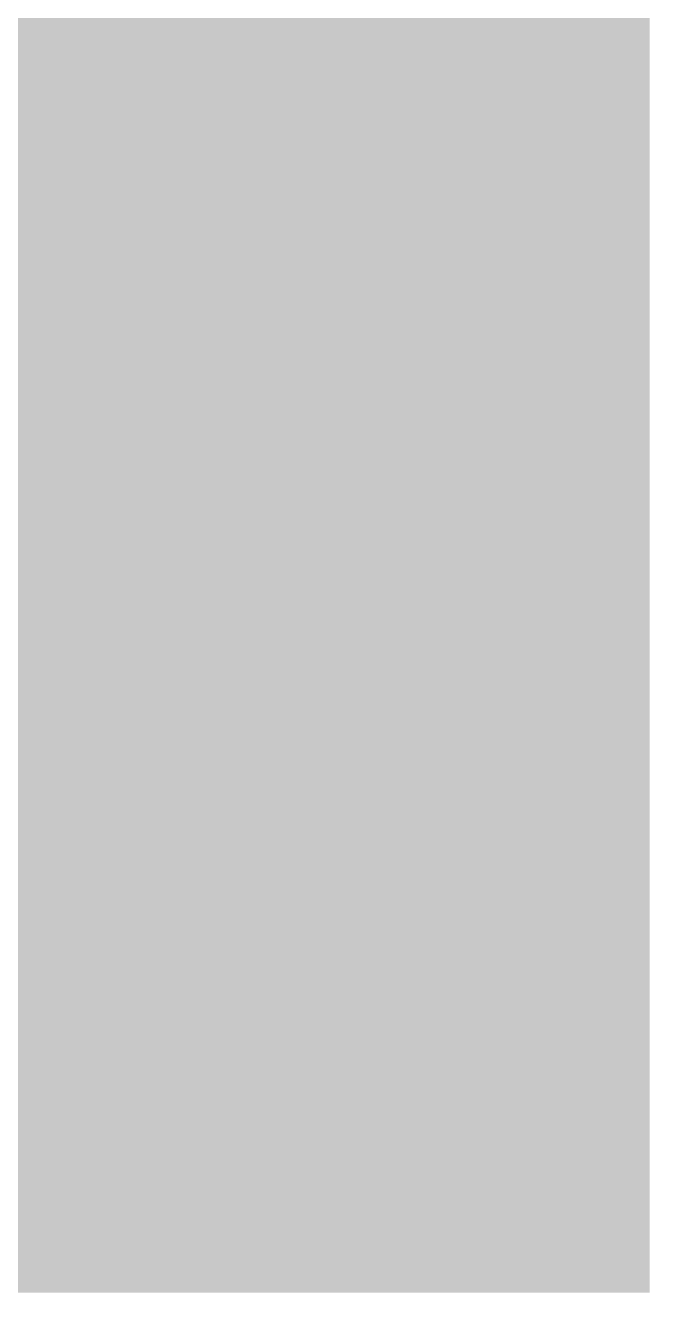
# Model space of a CAD drawing. Extents: x 0 to 100, y 0 to 127.
# Drawn here: x 72.9 to 100, y 0 to 55.1 of the extents above; entities that cross this region are included whole.
import ezdxf

# ---------------------------------------------------------------- set-up
doc = ezdxf.new("R2010")
doc.units = 0

msp = doc.modelspace()

# ---------------------------------------------------------------- linework, layer by layer
at = {"layer": '', "color": 0}
for points in [[(97.222222, 41.831774), (98.611111, 41.831774), (97.222222, 71.114016), (98.611111, 71.114016)], [(90.277778, 52.986914), (91.666667, 52.986914), (90.277778, 68.325231), (91.666667, 68.325231)], [(76.388889, 39.042989), (77.777778, 39.042989), (76.388889, 62.747661), (77.777778, 62.747661)], [(75, 36.254204), (76.388889, 36.254204), (75, 59.958876), (76.388889, 59.958876)], [(77.777778, 48.803737), (80.555556, 48.803737), (77.777778, 59.958876), (80.555556, 59.958876)], [(73.611111, 51.592521), (75, 51.592521), (73.611111, 57.170091), (75, 57.170091)], [(86.111111, 50.198129), (87.5, 50.198129), (86.111111, 57.170091), (87.5, 57.170091)], [(88.888889, 50.198129), (90.277778, 50.198129), (88.888889, 57.170091), (90.277778, 57.170091)], [(91.666667, 44.620559), (93.055556, 44.620559), (91.666667, 57.170091), (93.055556, 57.170091)], [(98.611111, 43.226167), (100, 43.226167), (98.611111, 57.170091), (100, 57.170091)], [(72.222222, 52.986914), (73.611111, 52.986914), (72.222222, 55.775699), (73.611111, 55.775699)], [(80.555556, 51.592521), (81.944444, 51.592521), (80.555556, 55.775699), (81.944444, 55.775699)], [(81.944444, 50.198129), (83.333333, 50.198129), (81.944444, 55.775699), (83.333333, 55.775699)], [(83.333333, 51.592521), (84.722222, 51.592521), (83.333333, 55.775699), (84.722222, 55.775699)], [(84.722222, 52.986914), (86.111111, 52.986914), (84.722222, 55.775699), (86.111111, 55.775699)], [(87.5, 54.381306), (88.888889, 54.381306), (87.5, 55.775699), (88.888889, 55.775699)], [(93.055556, 54.381306), (94.444444, 54.381306), (93.055556, 55.775699), (94.444444, 55.775699)], [(94.444444, 43.226167), (95.833333, 43.226167), (94.444444, 55.775699), (95.833333, 55.775699)], [(95.833333, 54.381306), (97.222222, 54.381306), (95.833333, 55.775699), (97.222222, 55.775699)], [(87.5, 52.986914), (88.888889, 52.986914), (87.5, 54.381306), (88.888889, 54.381306)], [(93.055556, 51.592521), (94.444444, 51.592521), (93.055556, 54.381306), (94.444444, 54.381306)], [(95.833333, 50.198129), (97.222222, 50.198129), (95.833333, 54.381306), (97.222222, 54.381306)], [(72.222222, 32.071027), (73.611111, 32.071027), (72.222222, 52.986914), (73.611111, 52.986914)], [(84.722222, 51.592521), (86.111111, 51.592521), (84.722222, 52.986914), (86.111111, 52.986914)], [(87.5, 51.592521), (88.888889, 51.592521), (87.5, 52.986914), (88.888889, 52.986914)], [(90.277778, 51.592521), (91.666667, 51.592521), (90.277778, 52.986914), (91.666667, 52.986914)], [(73.611111, 50.198129), (75, 50.198129), (73.611111, 51.592521), (75, 51.592521)], [(80.555556, 47.409344), (81.944444, 47.409344), (80.555556, 51.592521), (81.944444, 51.592521)], [(83.333333, 32.071027), (84.722222, 32.071027), (83.333333, 51.592521), (84.722222, 51.592521)], [(84.722222, 50.198129), (86.111111, 50.198129), (84.722222, 51.592521), (86.111111, 51.592521)], [(87.5, 48.803737), (88.888889, 48.803737), (87.5, 51.592521), (88.888889, 51.592521)], [(90.277778, 50.198129), (91.666667, 50.198129), (90.277778, 51.592521), (91.666667, 51.592521)], [(93.055556, 50.198129), (94.444444, 50.198129), (93.055556, 51.592521), (94.444444, 51.592521)], [(73.611111, 47.409344), (75, 47.409344), (73.611111, 50.198129), (75, 50.198129)], [(81.944444, 41.831774), (83.333333, 41.831774), (81.944444, 50.198129), (83.333333, 50.198129)], [(84.722222, 37.648597), (86.111111, 37.648597), (84.722222, 50.198129), (86.111111, 50.198129)], [(86.111111, 48.803737), (87.5, 48.803737), (86.111111, 50.198129), (87.5, 50.198129)], [(88.888889, 48.803737), (90.277778, 48.803737), (88.888889, 50.198129), (90.277778, 50.198129)], [(90.277778, 48.803737), (91.666667, 48.803737), (90.277778, 50.198129), (91.666667, 50.198129)], [(93.055556, 46.014952), (94.444444, 46.014952), (93.055556, 50.198129), (94.444444, 50.198129)], [(95.833333, 48.803737), (97.222222, 48.803737), (95.833333, 50.198129), (97.222222, 50.198129)], [(77.777778, 47.409344), (79.166667, 47.409344), (77.777778, 48.803737), (79.166667, 48.803737)], [(79.166667, 47.409344), (80.555556, 47.409344), (79.166667, 48.803737), (80.555556, 48.803737)], [(86.111111, 46.014952), (87.5, 46.014952), (86.111111, 48.803737), (87.5, 48.803737)], [(87.5, 47.409344), (88.888889, 47.409344), (87.5, 48.803737), (88.888889, 48.803737)], [(88.888889, 46.014952), (91.666667, 46.014952), (88.888889, 48.803737), (91.666667, 48.803737)], [(95.833333, 41.831774), (97.222222, 41.831774), (95.833333, 48.803737), (97.222222, 48.803737)], [(73.611111, 46.014952), (75, 46.014952), (73.611111, 47.409344), (75, 47.409344)], [(77.777778, 44.620559), (79.166667, 44.620559), (77.777778, 47.409344), (79.166667, 47.409344)], [(79.166667, 46.014952), (80.555556, 46.014952), (79.166667, 47.409344), (80.555556, 47.409344)], [(80.555556, 39.042989), (81.944444, 39.042989), (80.555556, 47.409344), (81.944444, 47.409344)], [(87.5, 33.465419), (88.888889, 33.465419), (87.5, 47.409344), (88.888889, 47.409344)], [(73.611111, 41.831774), (75, 41.831774), (73.611111, 46.014952), (75, 46.014952)], [(79.166667, 44.620559), (80.555556, 44.620559), (79.166667, 46.014952), (80.555556, 46.014952)], [(86.111111, 44.620559), (87.5, 44.620559), (86.111111, 46.014952), (87.5, 46.014952)], [(88.888889, 40.437382), (90.277778, 40.437382), (88.888889, 46.014952), (90.277778, 46.014952)], [(90.277778, 44.620559), (91.666667, 44.620559), (90.277778, 46.014952), (91.666667, 46.014952)], [(93.055556, 44.620559), (94.444444, 44.620559), (93.055556, 46.014952), (94.444444, 46.014952)], [(77.777778, 43.226167), (80.555556, 43.226167), (77.777778, 44.620559), (80.555556, 44.620559)], [(86.111111, 29.282242), (87.5, 29.282242), (86.111111, 44.620559), (87.5, 44.620559)], [(90.277778, 41.831774), (93.055556, 41.831774), (90.277778, 44.620559), (93.055556, 44.620559)], [(93.055556, 43.226167), (94.444444, 43.226167), (93.055556, 44.620559), (94.444444, 44.620559)], [(77.777778, 40.437382), (79.166667, 40.437382), (77.777778, 43.226167), (79.166667, 43.226167)], [(79.166667, 41.831774), (80.555556, 41.831774), (79.166667, 43.226167), (80.555556, 43.226167)], [(93.055556, 41.831774), (94.444444, 41.831774), (93.055556, 43.226167), (94.444444, 43.226167)], [(94.444444, 36.254204), (95.833333, 36.254204), (94.444444, 43.226167), (95.833333, 43.226167)], [(98.611111, 41.831774), (100, 41.831774), (98.611111, 43.226167), (100, 43.226167)], [(73.611111, 40.437382), (75, 40.437382), (73.611111, 41.831774), (75, 41.831774)], [(79.166667, 40.437382), (80.555556, 40.437382), (79.166667, 41.831774), (80.555556, 41.831774)], [(81.944444, 40.437382), (83.333333, 40.437382), (81.944444, 41.831774), (83.333333, 41.831774)], [(90.277778, 36.254204), (91.666667, 36.254204), (90.277778, 41.831774), (91.666667, 41.831774)], [(91.666667, 40.437382), (93.055556, 40.437382), (91.666667, 41.831774), (93.055556, 41.831774)], [(93.055556, 39.042989), (94.444444, 39.042989), (93.055556, 41.831774), (94.444444, 41.831774)], [(95.833333, 30.676634), (98.611111, 30.676634), (95.833333, 41.831774), (98.611111, 41.831774)], [(98.611111, 40.437382), (100, 40.437382), (98.611111, 41.831774), (100, 41.831774)], [(73.611111, 33.465419), (75, 33.465419), (73.611111, 40.437382), (75, 40.437382)], [(77.777778, 39.042989), (80.555556, 39.042989), (77.777778, 40.437382), (80.555556, 40.437382)], [(81.944444, 37.648597), (83.333333, 37.648597), (81.944444, 40.437382), (83.333333, 40.437382)], [(88.888889, 39.042989), (90.277778, 39.042989), (88.888889, 40.437382), (90.277778, 40.437382)], [(91.666667, 30.676634), (93.055556, 30.676634), (91.666667, 40.437382), (93.055556, 40.437382)], [(98.611111, 30.676634), (100, 30.676634), (98.611111, 40.437382), (100, 40.437382)], [(76.388889, 36.254204), (79.166667, 36.254204), (76.388889, 39.042989), (79.166667, 39.042989)], [(79.166667, 36.254204), (80.555556, 36.254204), (79.166667, 39.042989), (80.555556, 39.042989)], [(80.555556, 37.648597), (81.944444, 37.648597), (80.555556, 39.042989), (81.944444, 39.042989)], [(88.888889, 36.254204), (90.277778, 36.254204), (88.888889, 39.042989), (90.277778, 39.042989)], [(93.055556, 37.648597), (94.444444, 37.648597), (93.055556, 39.042989), (94.444444, 39.042989)], [(80.555556, 34.859812), (81.944444, 34.859812), (80.555556, 37.648597), (81.944444, 37.648597)], [(81.944444, 36.254204), (83.333333, 36.254204), (81.944444, 37.648597), (83.333333, 37.648597)], [(84.722222, 36.254204), (86.111111, 36.254204), (84.722222, 37.648597), (86.111111, 37.648597)], [(93.055556, 30.676634), (94.444444, 30.676634), (93.055556, 37.648597), (94.444444, 37.648597)], [(75, 34.859812), (76.388889, 34.859812), (75, 36.254204), (76.388889, 36.254204)], [(76.388889, 33.465419), (77.777778, 33.465419), (76.388889, 36.254204), (77.777778, 36.254204)], [(77.777778, 34.859812), (80.555556, 34.859812), (77.777778, 36.254204), (80.555556, 36.254204)], [(81.944444, 32.071027), (83.333333, 32.071027), (81.944444, 36.254204), (83.333333, 36.254204)], [(84.722222, 32.071027), (86.111111, 32.071027), (84.722222, 36.254204), (86.111111, 36.254204)], [(88.888889, 34.859812), (90.277778, 34.859812), (88.888889, 36.254204), (90.277778, 36.254204)], [(90.277778, 34.859812), (91.666667, 34.859812), (90.277778, 36.254204), (91.666667, 36.254204)], [(94.444444, 34.859812), (95.833333, 34.859812), (94.444444, 36.254204), (95.833333, 36.254204)], [(75, 33.465419), (76.388889, 33.465419), (75, 34.859812), (76.388889, 34.859812)], [(77.777778, 32.071027), (79.166667, 32.071027), (77.777778, 34.859812), (79.166667, 34.859812)], [(79.166667, 29.282242), (80.555556, 29.282242), (79.166667, 34.859812), (80.555556, 34.859812)], [(80.555556, 33.465419), (81.944444, 33.465419), (80.555556, 34.859812), (81.944444, 34.859812)], [(88.888889, 33.465419), (90.277778, 33.465419), (88.888889, 34.859812), (90.277778, 34.859812)], [(90.277778, 32.071027), (91.666667, 32.071027), (90.277778, 34.859812), (91.666667, 34.859812)], [(94.444444, 33.465419), (95.833333, 33.465419), (94.444444, 34.859812), (95.833333, 34.859812)], [(73.611111, 30.676634), (75, 30.676634), (73.611111, 33.465419), (75, 33.465419)], [(75, 32.071027), (76.388889, 32.071027), (75, 33.465419), (76.388889, 33.465419)], [(76.388889, 32.071027), (77.777778, 32.071027), (76.388889, 33.465419), (77.777778, 33.465419)], [(80.555556, 30.676634), (81.944444, 30.676634), (80.555556, 33.465419), (81.944444, 33.465419)], [(87.5, 32.071027), (90.277778, 32.071027), (87.5, 33.465419), (90.277778, 33.465419)], [(94.444444, 32.071027), (95.833333, 32.071027), (94.444444, 33.465419), (95.833333, 33.465419)], [(72.222222, 30.676634), (73.611111, 30.676634), (72.222222, 32.071027), (73.611111, 32.071027)], [(75, 27.887849), (76.388889, 27.887849), (75, 32.071027), (76.388889, 32.071027)], [(76.388889, 30.676634), (79.166667, 30.676634), (76.388889, 32.071027), (79.166667, 32.071027)], [(81.944444, 30.676634), (83.333333, 30.676634), (81.944444, 32.071027), (83.333333, 32.071027)], [(83.333333, 30.676634), (86.111111, 30.676634), (83.333333, 32.071027), (86.111111, 32.071027)], [(87.5, 30.676634), (91.666667, 30.676634), (87.5, 32.071027), (91.666667, 32.071027)], [(94.444444, 27.887849), (95.833333, 27.887849), (94.444444, 32.071027), (95.833333, 32.071027)], [(69.444444, 27.887849), (75, 27.887849), (69.444444, 30.676634), (75, 30.676634)], [(76.388889, 29.282242), (77.777778, 29.282242), (76.388889, 30.676634), (77.777778, 30.676634)], [(77.777778, 27.887849), (79.166667, 27.887849), (77.777778, 30.676634), (79.166667, 30.676634)], [(80.555556, 29.282242), (81.944444, 29.282242), (80.555556, 30.676634), (81.944444, 30.676634)], [(81.944444, 29.282242), (84.722222, 29.282242), (81.944444, 30.676634), (84.722222, 30.676634)], [(84.722222, 29.282242), (86.111111, 29.282242), (84.722222, 30.676634), (86.111111, 30.676634)], [(87.5, 29.282242), (88.888889, 29.282242), (87.5, 30.676634), (88.888889, 30.676634)], [(88.888889, 29.282242), (91.666667, 29.282242), (88.888889, 30.676634), (91.666667, 30.676634)], [(91.666667, 29.282242), (93.055556, 29.282242), (91.666667, 30.676634), (93.055556, 30.676634)], [(93.055556, 29.282242), (94.444444, 29.282242), (93.055556, 30.676634), (94.444444, 30.676634)], [(95.833333, 29.282242), (97.222222, 29.282242), (95.833333, 30.676634), (97.222222, 30.676634)], [(97.222222, 25.099065), (98.611111, 25.099065), (97.222222, 30.676634), (98.611111, 30.676634)], [(98.611111, 29.282242), (100, 29.282242), (98.611111, 30.676634), (100, 30.676634)], [(76.388889, 27.887849), (77.777778, 27.887849), (76.388889, 29.282242), (77.777778, 29.282242)], [(79.166667, 27.887849), (80.555556, 27.887849), (79.166667, 29.282242), (80.555556, 29.282242)], [(80.555556, 26.493457), (83.333333, 26.493457), (80.555556, 29.282242), (83.333333, 29.282242)], [(83.333333, 27.887849), (84.722222, 27.887849), (83.333333, 29.282242), (84.722222, 29.282242)], [(84.722222, 27.887849), (86.111111, 27.887849), (84.722222, 29.282242), (86.111111, 29.282242)], [(86.111111, 26.493457), (90.277778, 26.493457), (86.111111, 29.282242), (90.277778, 29.282242)], [(90.277778, 27.887849), (93.055556, 27.887849), (90.277778, 29.282242), (93.055556, 29.282242)], [(93.055556, 27.887849), (94.444444, 27.887849), (93.055556, 29.282242), (94.444444, 29.282242)], [(95.833333, 25.099065), (97.222222, 25.099065), (95.833333, 29.282242), (97.222222, 29.282242)], [(98.611111, 20.915887), (100, 20.915887), (98.611111, 29.282242), (100, 29.282242)], [(70.833333, 26.493457), (73.611111, 26.493457), (70.833333, 27.887849), (73.611111, 27.887849)], [(73.611111, 25.099065), (79.166667, 25.099065), (73.611111, 27.887849), (79.166667, 27.887849)], [(79.166667, 26.493457), (80.555556, 26.493457), (79.166667, 27.887849), (80.555556, 27.887849)], [(83.333333, 26.493457), (84.722222, 26.493457), (83.333333, 27.887849), (84.722222, 27.887849)], [(84.722222, 26.493457), (86.111111, 26.493457), (84.722222, 27.887849), (86.111111, 27.887849)], [(90.277778, 26.493457), (91.666667, 26.493457), (90.277778, 27.887849), (91.666667, 27.887849)], [(91.666667, 26.493457), (93.055556, 26.493457), (91.666667, 27.887849), (93.055556, 27.887849)], [(93.055556, 26.493457), (94.444444, 26.493457), (93.055556, 27.887849), (94.444444, 27.887849)], [(94.444444, 26.493457), (95.833333, 26.493457), (94.444444, 27.887849), (95.833333, 27.887849)], [(68.055556, 23.704672), (73.611111, 23.704672), (68.055556, 26.493457), (73.611111, 26.493457)], [(79.166667, 25.099065), (81.944444, 25.099065), (79.166667, 26.493457), (81.944444, 26.493457)], [(81.944444, 20.915887), (83.333333, 20.915887), (81.944444, 26.493457), (83.333333, 26.493457)], [(83.333333, 25.099065), (86.111111, 25.099065), (83.333333, 26.493457), (86.111111, 26.493457)], [(86.111111, 25.099065), (87.5, 25.099065), (86.111111, 26.493457), (87.5, 26.493457)], [(87.5, 25.099065), (90.277778, 25.099065), (87.5, 26.493457), (90.277778, 26.493457)], [(90.277778, 25.099065), (91.666667, 25.099065), (90.277778, 26.493457), (91.666667, 26.493457)], [(91.666667, 25.099065), (93.055556, 25.099065), (91.666667, 26.493457), (93.055556, 26.493457)], [(93.055556, 25.099065), (94.444444, 25.099065), (93.055556, 26.493457), (94.444444, 26.493457)], [(94.444444, 20.915887), (95.833333, 20.915887), (94.444444, 26.493457), (95.833333, 26.493457)], [(73.611111, 16.73271), (76.388889, 16.73271), (73.611111, 25.099065), (76.388889, 25.099065)], [(76.388889, 23.704672), (77.777778, 23.704672), (76.388889, 25.099065), (77.777778, 25.099065)], [(77.777778, 23.704672), (80.555556, 23.704672), (77.777778, 25.099065), (80.555556, 25.099065)], [(80.555556, 23.704672), (81.944444, 23.704672), (80.555556, 25.099065), (81.944444, 25.099065)], [(83.333333, 23.704672), (86.111111, 23.704672), (83.333333, 25.099065), (86.111111, 25.099065)], [(86.111111, 20.915887), (87.5, 20.915887), (86.111111, 25.099065), (87.5, 25.099065)], [(87.5, 22.31028), (88.888889, 22.31028), (87.5, 25.099065), (88.888889, 25.099065)], [(88.888889, 23.704672), (94.444444, 23.704672), (88.888889, 25.099065), (94.444444, 25.099065)], [(95.833333, 23.704672), (98.611111, 23.704672), (95.833333, 25.099065), (98.611111, 25.099065)], [(70.833333, 20.915887), (73.611111, 20.915887), (70.833333, 23.704672), (73.611111, 23.704672)], [(76.388889, 20.915887), (79.166667, 20.915887), (76.388889, 23.704672), (79.166667, 23.704672)], [(79.166667, 19.521495), (80.555556, 19.521495), (79.166667, 23.704672), (80.555556, 23.704672)], [(80.555556, 20.915887), (81.944444, 20.915887), (80.555556, 23.704672), (81.944444, 23.704672)], [(83.333333, 22.31028), (84.722222, 22.31028), (83.333333, 23.704672), (84.722222, 23.704672)], [(84.722222, 18.127102), (86.111111, 18.127102), (84.722222, 23.704672), (86.111111, 23.704672)], [(88.888889, 22.31028), (93.055556, 22.31028), (88.888889, 23.704672), (93.055556, 23.704672)], [(93.055556, 20.915887), (94.444444, 20.915887), (93.055556, 23.704672), (94.444444, 23.704672)], [(95.833333, 22.31028), (98.611111, 22.31028), (95.833333, 23.704672), (98.611111, 23.704672)], [(83.333333, 20.915887), (84.722222, 20.915887), (83.333333, 22.31028), (84.722222, 22.31028)], [(87.5, 19.521495), (88.888889, 19.521495), (87.5, 22.31028), (88.888889, 22.31028)], [(88.888889, 20.915887), (90.277778, 20.915887), (88.888889, 22.31028), (90.277778, 22.31028)], [(90.277778, 20.915887), (91.666667, 20.915887), (90.277778, 22.31028), (91.666667, 22.31028)], [(91.666667, 16.73271), (93.055556, 16.73271), (91.666667, 22.31028), (93.055556, 22.31028)], [(95.833333, 18.127102), (97.222222, 18.127102), (95.833333, 22.31028), (97.222222, 22.31028)], [(97.222222, 20.915887), (98.611111, 20.915887), (97.222222, 22.31028), (98.611111, 22.31028)], [(72.222222, 16.73271), (73.611111, 16.73271), (72.222222, 20.915887), (73.611111, 20.915887)], [(76.388889, 19.521495), (77.777778, 19.521495), (76.388889, 20.915887), (77.777778, 20.915887)], [(77.777778, 18.127102), (79.166667, 18.127102), (77.777778, 20.915887), (79.166667, 20.915887)], [(80.555556, 18.127102), (84.722222, 18.127102), (80.555556, 20.915887), (84.722222, 20.915887)], [(86.111111, 19.521495), (87.5, 19.521495), (86.111111, 20.915887), (87.5, 20.915887)], [(88.888889, 19.521495), (90.277778, 19.521495), (88.888889, 20.915887), (90.277778, 20.915887)], [(90.277778, 16.73271), (91.666667, 16.73271), (90.277778, 20.915887), (91.666667, 20.915887)], [(93.055556, 15.338317), (94.444444, 15.338317), (93.055556, 20.915887), (94.444444, 20.915887)], [(94.444444, 16.73271), (95.833333, 16.73271), (94.444444, 20.915887), (95.833333, 20.915887)], [(97.222222, 19.521495), (98.611111, 19.521495), (97.222222, 20.915887), (98.611111, 20.915887)], [(98.611111, 19.521495), (100, 19.521495), (98.611111, 20.915887), (100, 20.915887)], [(76.388889, 18.127102), (77.777778, 18.127102), (76.388889, 19.521495), (77.777778, 19.521495)], [(79.166667, 18.127102), (80.555556, 18.127102), (79.166667, 19.521495), (80.555556, 19.521495)], [(86.111111, 18.127102), (88.888889, 18.127102), (86.111111, 19.521495), (88.888889, 19.521495)], [(88.888889, 16.73271), (90.277778, 16.73271), (88.888889, 19.521495), (90.277778, 19.521495)], [(97.222222, 18.127102), (98.611111, 18.127102), (97.222222, 19.521495), (98.611111, 19.521495)], [(98.611111, 18.127102), (100, 18.127102), (98.611111, 19.521495), (100, 19.521495)], [(76.388889, 15.338317), (77.777778, 15.338317), (76.388889, 18.127102), (77.777778, 18.127102)], [(77.777778, 16.73271), (79.166667, 16.73271), (77.777778, 18.127102), (79.166667, 18.127102)], [(79.166667, 16.73271), (81.944444, 16.73271), (79.166667, 18.127102), (81.944444, 18.127102)], [(81.944444, 16.73271), (83.333333, 16.73271), (81.944444, 18.127102), (83.333333, 18.127102)], [(83.333333, 16.73271), (84.722222, 16.73271), (83.333333, 18.127102), (84.722222, 18.127102)], [(84.722222, 15.338317), (86.111111, 15.338317), (84.722222, 18.127102), (86.111111, 18.127102)], [(86.111111, 16.73271), (87.5, 16.73271), (86.111111, 18.127102), (87.5, 18.127102)], [(87.5, 16.73271), (88.888889, 16.73271), (87.5, 18.127102), (88.888889, 18.127102)], [(95.833333, 16.73271), (100, 16.73271), (95.833333, 18.127102), (100, 18.127102)], [(72.222222, 15.338317), (73.611111, 15.338317), (72.222222, 16.73271), (73.611111, 16.73271)], [(73.611111, 9.760747), (75, 9.760747), (73.611111, 16.73271), (75, 16.73271)], [(75, 15.338317), (76.388889, 15.338317), (75, 16.73271), (76.388889, 16.73271)], [(77.777778, 15.338317), (80.555556, 15.338317), (77.777778, 16.73271), (80.555556, 16.73271)], [(80.555556, 13.943925), (81.944444, 13.943925), (80.555556, 16.73271), (81.944444, 16.73271)], [(81.944444, 15.338317), (83.333333, 15.338317), (81.944444, 16.73271), (83.333333, 16.73271)], [(83.333333, 15.338317), (84.722222, 15.338317), (83.333333, 16.73271), (84.722222, 16.73271)], [(86.111111, 12.549532), (87.5, 12.549532), (86.111111, 16.73271), (87.5, 16.73271)], [(87.5, 15.338317), (88.888889, 15.338317), (87.5, 16.73271), (88.888889, 16.73271)], [(88.888889, 15.338317), (90.277778, 15.338317), (88.888889, 16.73271), (90.277778, 16.73271)], [(90.277778, 13.943925), (91.666667, 13.943925), (90.277778, 16.73271), (91.666667, 16.73271)], [(91.666667, 15.338317), (93.055556, 15.338317), (91.666667, 16.73271), (93.055556, 16.73271)], [(94.444444, 15.338317), (97.222222, 15.338317), (94.444444, 16.73271), (97.222222, 16.73271)], [(97.222222, 13.943925), (98.611111, 13.943925), (97.222222, 16.73271), (98.611111, 16.73271)], [(98.611111, 15.338317), (100, 15.338317), (98.611111, 16.73271), (100, 16.73271)], [(72.222222, 11.15514), (73.611111, 11.15514), (72.222222, 15.338317), (73.611111, 15.338317)], [(75, 13.943925), (77.777778, 13.943925), (75, 15.338317), (77.777778, 15.338317)], [(77.777778, 13.943925), (80.555556, 13.943925), (77.777778, 15.338317), (80.555556, 15.338317)], [(81.944444, 13.943925), (84.722222, 13.943925), (81.944444, 15.338317), (84.722222, 15.338317)], [(84.722222, 12.549532), (86.111111, 12.549532), (84.722222, 15.338317), (86.111111, 15.338317)], [(87.5, 12.549532), (88.888889, 12.549532), (87.5, 15.338317), (88.888889, 15.338317)], [(88.888889, 11.15514), (90.277778, 11.15514), (88.888889, 15.338317), (90.277778, 15.338317)], [(91.666667, 13.943925), (94.444444, 13.943925), (91.666667, 15.338317), (94.444444, 15.338317)], [(94.444444, 12.549532), (95.833333, 12.549532), (94.444444, 15.338317), (95.833333, 15.338317)], [(95.833333, 13.943925), (97.222222, 13.943925), (95.833333, 15.338317), (97.222222, 15.338317)], [(98.611111, 12.549532), (100, 12.549532), (98.611111, 15.338317), (100, 15.338317)], [(75, 12.549532), (77.777778, 12.549532), (75, 13.943925), (77.777778, 13.943925)], [(77.777778, 11.15514), (79.166667, 11.15514), (77.777778, 13.943925), (79.166667, 13.943925)], [(79.166667, 11.15514), (80.555556, 11.15514), (79.166667, 13.943925), (80.555556, 13.943925)], [(80.555556, 9.760747), (81.944444, 9.760747), (80.555556, 13.943925), (81.944444, 13.943925)], [(81.944444, 12.549532), (83.333333, 12.549532), (81.944444, 13.943925), (83.333333, 13.943925)], [(83.333333, 12.549532), (84.722222, 12.549532), (83.333333, 13.943925), (84.722222, 13.943925)], [(90.277778, 12.549532), (91.666667, 12.549532), (90.277778, 13.943925), (91.666667, 13.943925)], [(91.666667, 12.549532), (93.055556, 12.549532), (91.666667, 13.943925), (93.055556, 13.943925)], [(93.055556, 11.15514), (94.444444, 11.15514), (93.055556, 13.943925), (94.444444, 13.943925)], [(95.833333, 12.549532), (98.611111, 12.549532), (95.833333, 13.943925), (98.611111, 13.943925)], [(75, 9.760747), (76.388889, 9.760747), (75, 12.549532), (76.388889, 12.549532)], [(76.388889, 8.366355), (77.777778, 8.366355), (76.388889, 12.549532), (77.777778, 12.549532)], [(81.944444, 9.760747), (83.333333, 9.760747), (81.944444, 12.549532), (83.333333, 12.549532)], [(83.333333, 11.15514), (84.722222, 11.15514), (83.333333, 12.549532), (84.722222, 12.549532)], [(84.722222, 11.15514), (86.111111, 11.15514), (84.722222, 12.549532), (86.111111, 12.549532)], [(86.111111, 11.15514), (87.5, 11.15514), (86.111111, 12.549532), (87.5, 12.549532)], [(87.5, 11.15514), (88.888889, 11.15514), (87.5, 12.549532), (88.888889, 12.549532)], [(90.277778, 11.15514), (91.666667, 11.15514), (90.277778, 12.549532), (91.666667, 12.549532)], [(91.666667, 11.15514), (93.055556, 11.15514), (91.666667, 12.549532), (93.055556, 12.549532)], [(94.444444, 11.15514), (95.833333, 11.15514), (94.444444, 12.549532), (95.833333, 12.549532)], [(95.833333, 9.760747), (97.222222, 9.760747), (95.833333, 12.549532), (97.222222, 12.549532)], [(97.222222, 9.760747), (100, 9.760747), (97.222222, 12.549532), (100, 12.549532)], [(72.222222, 9.760747), (73.611111, 9.760747), (72.222222, 11.15514), (73.611111, 11.15514)], [(77.777778, 9.760747), (79.166667, 9.760747), (77.777778, 11.15514), (79.166667, 11.15514)], [(79.166667, 8.366355), (80.555556, 8.366355), (79.166667, 11.15514), (80.555556, 11.15514)], [(83.333333, 9.760747), (84.722222, 9.760747), (83.333333, 11.15514), (84.722222, 11.15514)], [(84.722222, 9.760747), (86.111111, 9.760747), (84.722222, 11.15514), (86.111111, 11.15514)], [(86.111111, 9.760747), (87.5, 9.760747), (86.111111, 11.15514), (87.5, 11.15514)], [(87.5, 8.366355), (88.888889, 8.366355), (87.5, 11.15514), (88.888889, 11.15514)], [(88.888889, 9.760747), (90.277778, 9.760747), (88.888889, 11.15514), (90.277778, 11.15514)], [(90.277778, 8.366355), (93.055556, 8.366355), (90.277778, 11.15514), (93.055556, 11.15514)], [(93.055556, 9.760747), (94.444444, 9.760747), (93.055556, 11.15514), (94.444444, 11.15514)], [(94.444444, 9.760747), (95.833333, 9.760747), (94.444444, 11.15514), (95.833333, 11.15514)], [(72.222222, 8.366355), (73.611111, 8.366355), (72.222222, 9.760747), (73.611111, 9.760747)], [(73.611111, 8.366355), (76.388889, 8.366355), (73.611111, 9.760747), (76.388889, 9.760747)], [(77.777778, 5.57757), (79.166667, 5.57757), (77.777778, 9.760747), (79.166667, 9.760747)], [(80.555556, 5.57757), (84.722222, 5.57757), (80.555556, 9.760747), (84.722222, 9.760747)], [(84.722222, 6.971962), (86.111111, 6.971962), (84.722222, 9.760747), (86.111111, 9.760747)], [(86.111111, 8.366355), (87.5, 8.366355), (86.111111, 9.760747), (87.5, 9.760747)], [(88.888889, 8.366355), (90.277778, 8.366355), (88.888889, 9.760747), (90.277778, 9.760747)], [(93.055556, 5.57757), (94.444444, 5.57757), (93.055556, 9.760747), (94.444444, 9.760747)], [(94.444444, 8.366355), (97.222222, 8.366355), (94.444444, 9.760747), (97.222222, 9.760747)], [(97.222222, 8.366355), (100, 8.366355), (97.222222, 9.760747), (100, 9.760747)], [(70.833333, 6.971962), (73.611111, 6.971962), (70.833333, 8.366355), (73.611111, 8.366355)], [(73.611111, 6.971962), (75, 6.971962), (73.611111, 8.366355), (75, 8.366355)], [(75, 6.971962), (76.388889, 6.971962), (75, 8.366355), (76.388889, 8.366355)], [(76.388889, 6.971962), (77.777778, 6.971962), (76.388889, 8.366355), (77.777778, 8.366355)], [(79.166667, 6.971962), (80.555556, 6.971962), (79.166667, 8.366355), (80.555556, 8.366355)], [(86.111111, 6.971962), (88.888889, 6.971962), (86.111111, 8.366355), (88.888889, 8.366355)], [(88.888889, 5.57757), (90.277778, 5.57757), (88.888889, 8.366355), (90.277778, 8.366355)], [(90.277778, 5.57757), (91.666667, 5.57757), (90.277778, 8.366355), (91.666667, 8.366355)], [(91.666667, 6.971962), (93.055556, 6.971962), (91.666667, 8.366355), (93.055556, 8.366355)], [(94.444444, 6.971962), (95.833333, 6.971962), (94.444444, 8.366355), (95.833333, 8.366355)], [(95.833333, 6.971962), (97.222222, 6.971962), (95.833333, 8.366355), (97.222222, 8.366355)], [(97.222222, 6.971962), (98.611111, 6.971962), (97.222222, 8.366355), (98.611111, 8.366355)], [(98.611111, 2.788785), (100, 2.788785), (98.611111, 8.366355), (100, 8.366355)], [(72.222222, 4.183177), (73.611111, 4.183177), (72.222222, 6.971962), (73.611111, 6.971962)], [(73.611111, 5.57757), (75, 5.57757), (73.611111, 6.971962), (75, 6.971962)], [(75, 5.57757), (76.388889, 5.57757), (75, 6.971962), (76.388889, 6.971962)], [(76.388889, 5.57757), (77.777778, 5.57757), (76.388889, 6.971962), (77.777778, 6.971962)], [(79.166667, 2.788785), (80.555556, 2.788785), (79.166667, 6.971962), (80.555556, 6.971962)], [(84.722222, 4.183177), (86.111111, 4.183177), (84.722222, 6.971962), (86.111111, 6.971962)], [(86.111111, 5.57757), (87.5, 5.57757), (86.111111, 6.971962), (87.5, 6.971962)], [(87.5, 5.57757), (88.888889, 5.57757), (87.5, 6.971962), (88.888889, 6.971962)], [(91.666667, 5.57757), (93.055556, 5.57757), (91.666667, 6.971962), (93.055556, 6.971962)], [(94.444444, 5.57757), (97.222222, 5.57757), (94.444444, 6.971962), (97.222222, 6.971962)], [(97.222222, 5.57757), (98.611111, 5.57757), (97.222222, 6.971962), (98.611111, 6.971962)], [(73.611111, 4.183177), (76.388889, 4.183177), (73.611111, 5.57757), (76.388889, 5.57757)], [(76.388889, 4.183177), (77.777778, 4.183177), (76.388889, 5.57757), (77.777778, 5.57757)], [(77.777778, 4.183177), (79.166667, 4.183177), (77.777778, 5.57757), (79.166667, 5.57757)], [(80.555556, 4.183177), (81.944444, 4.183177), (80.555556, 5.57757), (81.944444, 5.57757)], [(81.944444, 4.183177), (83.333333, 4.183177), (81.944444, 5.57757), (83.333333, 5.57757)], [(83.333333, 4.183177), (84.722222, 4.183177), (83.333333, 5.57757), (84.722222, 5.57757)], [(86.111111, 2.788785), (87.5, 2.788785), (86.111111, 5.57757), (87.5, 5.57757)], [(87.5, 4.183177), (91.666667, 4.183177), (87.5, 5.57757), (91.666667, 5.57757)], [(91.666667, 2.788785), (93.055556, 2.788785), (91.666667, 5.57757), (93.055556, 5.57757)], [(93.055556, 4.183177), (97.222222, 4.183177), (93.055556, 5.57757), (97.222222, 5.57757)], [(97.222222, 2.788785), (98.611111, 2.788785), (97.222222, 5.57757), (98.611111, 5.57757)], [(72.222222, 1.394392), (73.611111, 1.394392), (72.222222, 4.183177), (73.611111, 4.183177)], [(73.611111, 2.788785), (75, 2.788785), (73.611111, 4.183177), (75, 4.183177)], [(75, 2.788785), (79.166667, 2.788785), (75, 4.183177), (79.166667, 4.183177)], [(80.555556, 2.788785), (86.111111, 2.788785), (80.555556, 4.183177), (86.111111, 4.183177)], [(87.5, 0), (88.888889, 0), (87.5, 4.183177), (88.888889, 4.183177)], [(88.888889, 0), (90.277778, 0), (88.888889, 4.183177), (90.277778, 4.183177)], [(90.277778, 1.394392), (91.666667, 1.394392), (90.277778, 4.183177), (91.666667, 4.183177)], [(93.055556, 1.394392), (94.444444, 1.394392), (93.055556, 4.183177), (94.444444, 4.183177)], [(94.444444, 1.394392), (97.222222, 1.394392), (94.444444, 4.183177), (97.222222, 4.183177)], [(73.611111, 1.394392), (76.388889, 1.394392), (73.611111, 2.788785), (76.388889, 2.788785)], [(76.388889, 1.394392), (77.777778, 1.394392), (76.388889, 2.788785), (77.777778, 2.788785)], [(77.777778, 1.394392), (79.166667, 1.394392), (77.777778, 2.788785), (79.166667, 2.788785)], [(79.166667, 0), (80.555556, 0), (79.166667, 2.788785), (80.555556, 2.788785)], [(80.555556, 1.394392), (81.944444, 1.394392), (80.555556, 2.788785), (81.944444, 2.788785)], [(81.944444, 1.394392), (83.333333, 1.394392), (81.944444, 2.788785), (83.333333, 2.788785)], [(83.333333, 0), (84.722222, 0), (83.333333, 2.788785), (84.722222, 2.788785)], [(84.722222, 0), (86.111111, 0), (84.722222, 2.788785), (86.111111, 2.788785)], [(86.111111, 1.394392), (87.5, 1.394392), (86.111111, 2.788785), (87.5, 2.788785)], [(91.666667, 1.394392), (93.055556, 1.394392), (91.666667, 2.788785), (93.055556, 2.788785)], [(97.222222, 0), (98.611111, 0), (97.222222, 2.788785), (98.611111, 2.788785)], [(98.611111, 1.394392), (100, 1.394392), (98.611111, 2.788785), (100, 2.788785)], [(72.222222, 0), (73.611111, 0), (72.222222, 1.394392), (73.611111, 1.394392)], [(73.611111, 0), (75, 0), (73.611111, 1.394392), (75, 1.394392)], [(75, 0), (76.388889, 0), (75, 1.394392), (76.388889, 1.394392)], [(76.388889, 0), (77.777778, 0), (76.388889, 1.394392), (77.777778, 1.394392)], [(77.777778, 0), (79.166667, 0), (77.777778, 1.394392), (79.166667, 1.394392)], [(80.555556, 0), (83.333333, 0), (80.555556, 1.394392), (83.333333, 1.394392)], [(86.111111, 0), (87.5, 0), (86.111111, 1.394392), (87.5, 1.394392)], [(90.277778, 0), (91.666667, 0), (90.277778, 1.394392), (91.666667, 1.394392)], [(91.666667, 0), (93.055556, 0), (91.666667, 1.394392), (93.055556, 1.394392)], [(93.055556, 0), (94.444444, 0), (93.055556, 1.394392), (94.444444, 1.394392)], [(94.444444, 0), (97.222222, 0), (94.444444, 1.394392), (97.222222, 1.394392)], [(98.611111, 0), (100, 0), (98.611111, 1.394392), (100, 1.394392)]]:
    msp.add_solid(points, dxfattribs=at)

doc.saveas('drawing.dxf')
